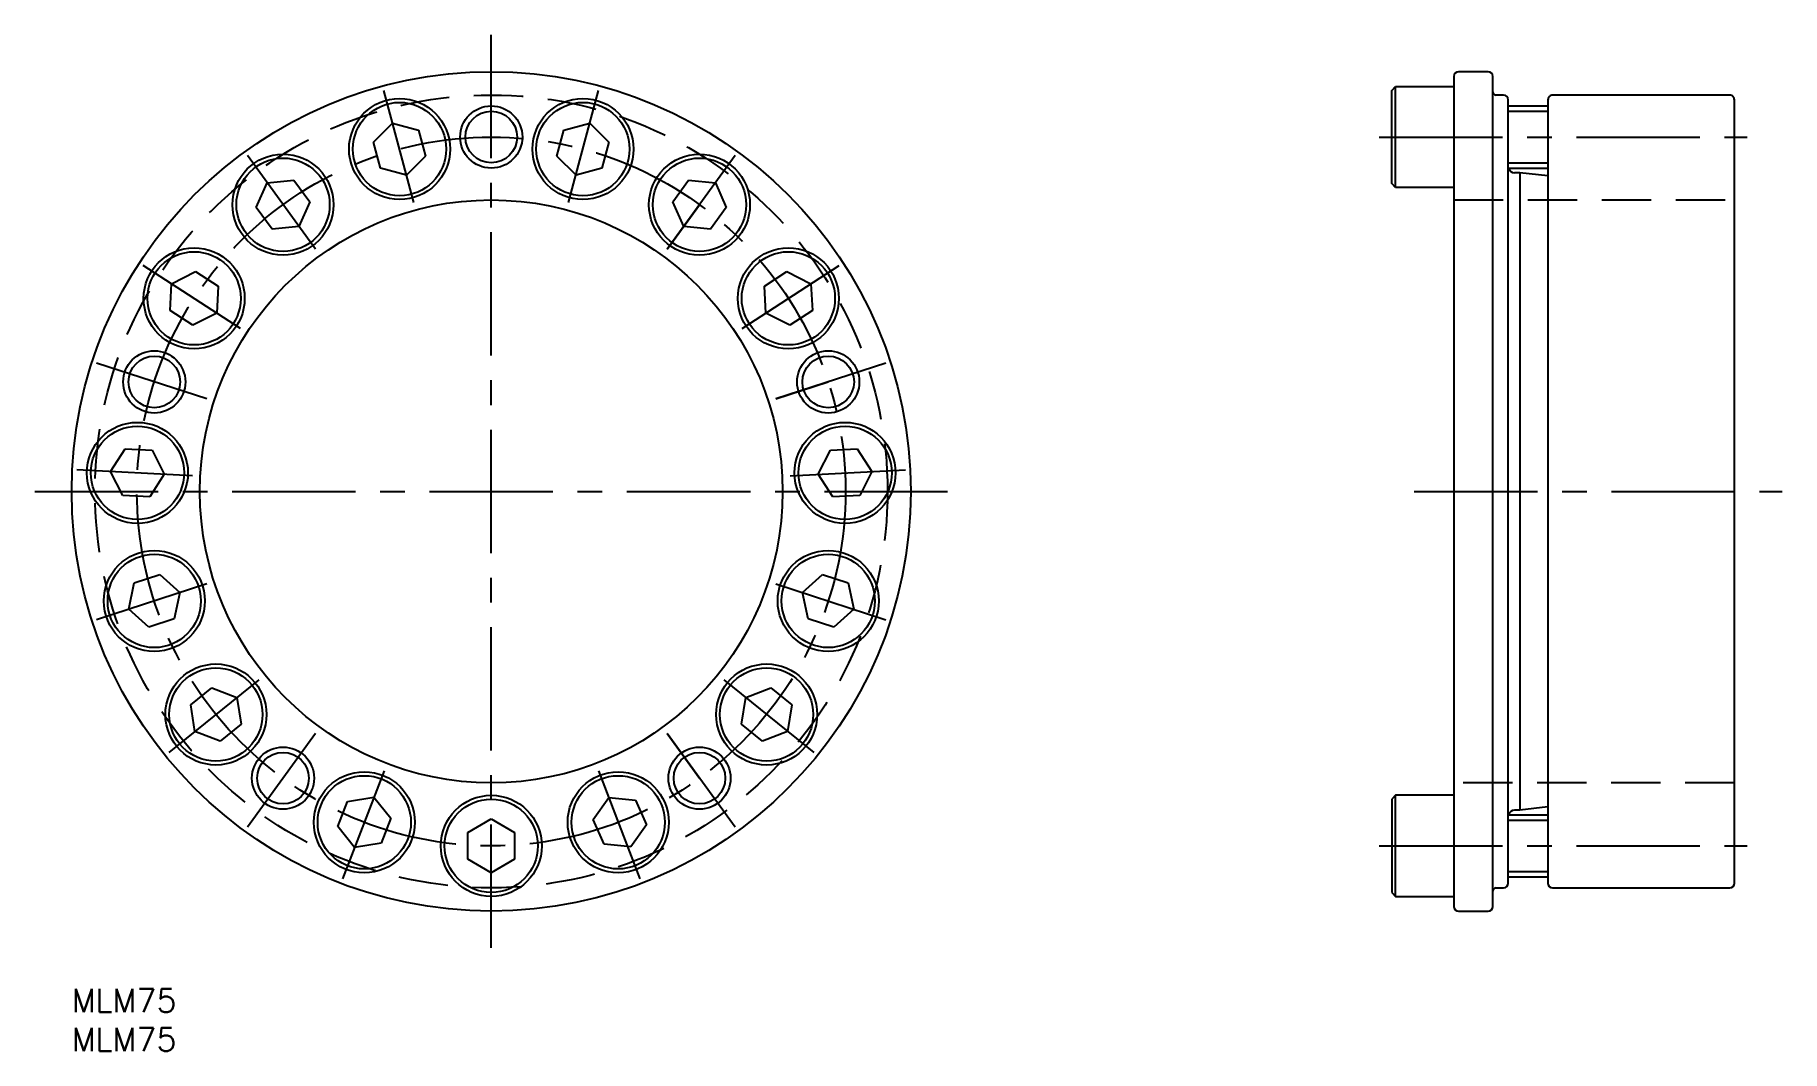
# Model space of a CAD drawing. Extents: x -5 to 220, y -8 to 123.
import ezdxf

# ---------------------------------------------------------------- set-up
doc = ezdxf.new("R2010")
doc.units = 0
doc.header["$LTSCALE"] = 0.5
doc.linetypes.add('CENTER', pattern=[50.8, 31.75, -6.35, 6.35, -6.35])
doc.linetypes.add('DASHED', pattern=[19.05, 12.7, -6.35])
for name, color, linetype in [('MSM_CENTER', 1, 'CENTER'), ('MSM_CONTINUOUS', 7, 'CONTINUOUS'), ('MSM_DASHED', 4, 'DASHED'), ('MSM_NARROW', 5, 'CONTINUOUS'), ('MSM_PART_NUMBER', 7, 'CONTINUOUS')]:
    doc.layers.add(name, color=color, linetype=linetype)
doc.styles.get("Standard").update_dxf_attribs({"font": 'txt.shx', "height": 3, "bigfont": 'bigfont.shx'})

msp = doc.modelspace()

# ---------------------------------------------------------------- linework, layer by layer
at = {"layer": 'MSM_CENTER'}
for p, q in [((54, 5.27), (54, 122.73)), ((44.04, 101.19), (40.18, 115.58)), ((63.96, 101.19), (67.82, 115.58)), ((168.27, 109.6), (215.63, 109.6)), ((31.37, 95.15), (22.61, 107.2)), ((85.39, 107.2), (76.63, 95.15)), ((76.63, 95.15), (80.8, 100.89)), ((21.71, 84.97), (9.22, 93.08)), ((86.29, 84.97), (98.78, 93.08)), ((17.38, 75.9), (3.21, 80.5)), ((104.79, 80.5), (90.62, 75.9)), ((90.62, 75.9), (97.37, 78.09)), ((15.55, 66.01), (0.67, 66.79)), ((92.45, 66.01), (107.33, 66.79)), ((-4.73, 64), (112.73, 64)), ((172.78, 64), (220.13, 64)), ((17.38, 52.1), (3.21, 47.5)), ((90.62, 52.1), (104.79, 47.5)), ((24.08, 39.77), (12.5, 30.39)), ((83.92, 39.77), (95.5, 30.39)), ((31.37, 32.85), (22.61, 20.8)), ((85.39, 20.8), (76.63, 32.85)), ((76.63, 32.85), (80.8, 27.11)), ((40.2, 28.06), (34.86, 14.15)), ((67.8, 28.06), (73.14, 14.15)), ((168.27, 18.4), (215.63, 18.4))]:
    msp.add_line(p, q, dxfattribs=at)
msp.add_circle((54, 64), 45.6, dxfattribs=at)
at = {"layer": 'MSM_CONTINUOUS'}
for p, q in [((177.9, 117.4), (177.9, 10.6)), ((182.3, 118), (178.5, 118)), ((182.9, 10.6), (182.9, 117.4)), ((169.9, 115.6), (170.4, 116.1)), ((169.9, 103.6), (169.9, 115.6)), ((170.4, 116.1), (177.9, 116.1)), ((170.4, 103.1), (170.4, 116.1)), ((184.3, 115), (183.31, 115)), ((213.4, 115), (190.6, 115)), ((184.9, 13.6), (184.9, 114.4)), ((184.9, 113.6), (190.02, 113.6)), ((190, 114.4), (190, 13.6)), ((214, 13.6), (214, 114.4)), ((38.85, 108.94), (41.3, 111.39)), ((41.3, 111.39), (44.65, 110.5)), ((44.65, 110.5), (45.54, 107.15)), ((62.46, 107.15), (63.35, 110.5)), ((63.35, 110.5), (66.7, 111.39)), ((66.7, 111.39), (69.15, 108.94)), ((39.75, 105.6), (38.85, 108.94)), ((69.15, 108.94), (68.25, 105.6)), ((45.54, 107.15), (43.09, 104.7)), ((64.91, 104.7), (62.46, 107.15)), ((23.75, 100.53), (25.16, 103.69)), ((25.16, 103.69), (28.61, 104.06)), ((28.61, 104.06), (30.64, 101.25)), ((43.09, 104.7), (39.75, 105.6)), ((68.25, 105.6), (64.91, 104.7)), ((77.36, 101.25), (79.39, 104.06)), ((79.39, 104.06), (82.84, 103.69)), ((82.84, 103.69), (84.25, 100.53)), ((170.4, 103.1), (169.9, 103.6)), ((184.9, 105.6), (190.02, 105.6)), ((186.4, 105), (185.7, 105)), ((190, 104.6), (186.4, 105)), ((186.4, 105), (186.4, 23)), ((30.64, 101.25), (29.23, 98.09)), ((78.77, 98.09), (77.36, 101.25)), ((177.9, 103.1), (170.4, 103.1)), ((25.79, 97.73), (23.75, 100.53)), ((84.25, 100.53), (82.21, 97.73)), ((29.23, 98.09), (25.79, 97.73)), ((82.21, 97.73), (78.77, 98.09)), ((12.85, 90.72), (15.94, 92.29)), ((15.94, 92.29), (18.84, 90.41)), ((89.16, 90.41), (92.06, 92.29)), ((92.06, 92.29), (95.15, 90.72)), ((12.67, 87.26), (12.85, 90.72)), ((18.84, 90.41), (18.66, 86.95)), ((89.34, 86.95), (89.16, 90.41)), ((95.15, 90.72), (95.33, 87.26)), ((15.58, 85.38), (12.67, 87.26)), ((18.66, 86.95), (15.58, 85.38)), ((92.42, 85.38), (89.34, 86.95)), ((95.33, 87.26), (92.42, 85.38)), ((5, 66.57), (6.89, 69.47)), ((6.89, 69.47), (10.35, 69.29)), ((10.35, 69.29), (11.92, 66.21)), ((96.08, 66.21), (97.65, 69.29)), ((97.65, 69.29), (101.11, 69.47)), ((101.11, 69.47), (103, 66.57)), ((6.58, 63.48), (5, 66.57)), ((11.92, 66.21), (10.04, 63.3)), ((97.96, 63.3), (96.08, 66.21)), ((103, 66.57), (101.42, 63.48)), ((10.04, 63.3), (6.58, 63.48)), ((101.42, 63.48), (97.96, 63.3)), ((7.34, 48.84), (8.06, 52.23)), ((8.06, 52.23), (11.35, 53.3)), ((11.35, 53.3), (13.93, 50.98)), ((94.07, 50.98), (96.65, 53.3)), ((96.65, 53.3), (99.94, 52.23)), ((99.94, 52.23), (100.66, 48.84)), ((13.93, 50.98), (13.21, 47.59)), ((94.79, 47.59), (94.07, 50.98)), ((9.91, 46.52), (7.34, 48.84)), ((13.21, 47.59), (9.91, 46.52)), ((98.09, 46.52), (94.79, 47.59)), ((100.66, 48.84), (98.09, 46.52)), ((15.33, 36.54), (18.02, 38.72)), ((18.02, 38.72), (21.25, 37.48)), ((86.75, 37.48), (89.98, 38.72)), ((89.98, 38.72), (92.67, 36.54)), ((15.87, 33.12), (15.33, 36.54)), ((21.25, 37.48), (21.8, 34.06)), ((86.2, 34.06), (86.75, 37.48)), ((92.67, 36.54), (92.13, 33.12)), ((21.8, 34.06), (19.1, 31.88)), ((88.9, 31.88), (86.2, 34.06)), ((19.1, 31.88), (15.87, 33.12)), ((92.13, 33.12), (88.9, 31.88)), ((170.4, 24.9), (169.9, 24.4)), ((177.9, 24.9), (170.4, 24.9)), ((170.4, 11.9), (170.4, 24.9)), ((184.9, 26.5), (184.9, 26.5)), ((34.24, 20.89), (35.48, 24.12)), ((35.48, 24.12), (38.9, 24.66)), ((38.9, 24.66), (41.08, 21.97)), ((67.11, 21.78), (69.13, 24.6)), ((69.13, 24.6), (72.57, 24.26)), ((72.57, 24.26), (74, 21.1)), ((169.9, 24.4), (169.9, 12.4)), ((186.4, 23), (185.7, 23)), ((190, 23.4), (186.4, 23)), ((190, 23.4), (190, 23.4)), ((36.42, 18.19), (34.24, 20.89)), ((41.08, 21.97), (39.84, 18.74)), ((51, 20.13), (54, 21.86)), ((54, 21.86), (57, 20.13)), ((68.54, 18.62), (67.11, 21.78)), ((74, 21.1), (71.98, 18.29)), ((184.9, 22.4), (190.02, 22.4)), ((39.84, 18.74), (36.42, 18.19)), ((51, 16.67), (51, 20.13)), ((57, 20.13), (57, 16.67)), ((71.98, 18.29), (68.54, 18.62)), ((54, 14.94), (51, 16.67)), ((57, 16.67), (54, 14.94)), ((184.9, 13.6), (184.9, 14.4)), ((184.9, 14.4), (190.02, 14.4)), ((169.9, 12.4), (170.4, 11.9)), ((170.4, 11.9), (177.9, 11.9)), ((183.31, 13), (184.3, 13)), ((190.6, 13), (213.4, 13)), ((178.5, 10), (182.3, 10))]:
    msp.add_line(p, q, dxfattribs=at)
for centre, radius in [((54, 64), 54), ((42.2, 108.05), 6.5), ((42.2, 108.05), 6), ((54, 109.6), 3.32), ((65.8, 108.05), 6.5), ((65.8, 108.05), 6), ((27.2, 100.89), 6.5), ((27.2, 100.89), 6), ((80.8, 100.89), 6.5), ((80.8, 100.89), 6), ((54, 64), 37.5), ((15.76, 88.84), 6.5), ((15.76, 88.84), 6), ((92.24, 88.84), 6.5), ((92.24, 88.84), 6), ((10.63, 78.09), 3.32), ((97.37, 78.09), 3.32), ((8.46, 66.39), 6.5), ((8.46, 66.39), 6), ((99.54, 66.39), 6.5), ((99.54, 66.39), 6), ((10.63, 49.91), 6.5), ((97.37, 49.91), 6.5), ((10.63, 49.91), 6), ((97.37, 49.91), 6), ((18.56, 35.3), 6.5), ((18.56, 35.3), 6), ((89.44, 35.3), 6.5), ((89.44, 35.3), 6), ((27.2, 27.11), 3.32), ((80.8, 27.11), 3.32), ((37.66, 21.43), 6.5), ((37.66, 21.43), 6), ((70.34, 21.43), 6.5), ((70.34, 21.43), 6), ((54, 18.4), 6.5), ((54, 18.4), 6)]:
    msp.add_circle(centre, radius, dxfattribs=at)
for centre, radius, start, end in [((178.5, 117.4), 0.6, 90, 180), ((182.3, 117.4), 0.6, 360, 90), ((183.31, 115.41), 0.41, 180, 270), ((184.3, 114.4), 0.6, 360, 90), ((190.6, 114.4), 0.6, 90.0013, 180.0015), ((213.4, 114.4), 0.6, 359.9984, 89.9988), ((185.7, 105.8), 0.8, 194.4719, 270), ((185.7, 22.2), 0.8, 90, 165.7746), ((184.3, 13.6), 0.6, 270, 0), ((190.6, 13.6), 0.6, 180, 270), ((213.4, 13.6), 0.6, 270, 0), ((183.31, 12.59), 0.41, 90, 180), ((178.5, 10.6), 0.6, 180, 270), ((182.3, 10.6), 0.6, 270, 0)]:
    msp.add_arc(centre, radius, start, end, dxfattribs=at)
at = {"layer": 'MSM_DASHED'}
for p, q in [((177.9, 101.5), (214, 101.5)), ((214, 26.5), (177.9, 26.5))]:
    msp.add_line(p, q, dxfattribs=at)
msp.add_circle((54, 64), 51, dxfattribs=at)
at = {"layer": 'MSM_NARROW'}
for p, q in [((184.9, 112.92), (190, 112.92)), ((184.9, 106.28), (190, 106.28)), ((184.9, 21.72), (190, 21.72)), ((184.9, 15.08), (190, 15.08))]:
    msp.add_line(p, q, dxfattribs=at)
for centre in [(54, 109.6), (10.63, 78.09), (97.37, 78.09), (27.2, 27.11), (80.8, 27.11)]:
    msp.add_circle(centre, 4, dxfattribs=at)

# ---------------------------------------------------------------- texts
at = {"layer": 'MSM_PART_NUMBER'}
for p in [(0, -3), (0, -8)]:
    msp.add_text('MLM75', height=3, dxfattribs=at).set_placement(p)

doc.saveas('drawing.dxf')
